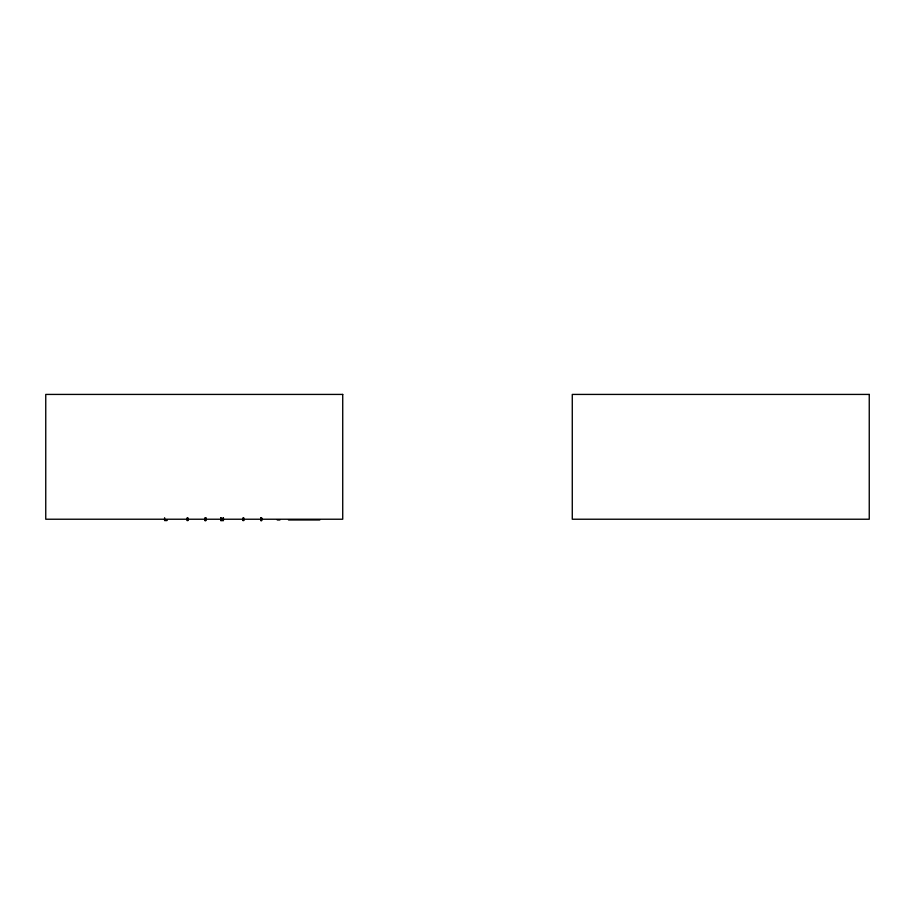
<?xml version="1.0" encoding="UTF-8"?>
<svg xmlns="http://www.w3.org/2000/svg" width="915" height="915" viewBox="0 0 915 915"><rect width="100%" height="100%" fill="white"/><g stroke="black" fill="none" stroke-linecap="round" stroke-linejoin="round"><path stroke-width="1.37" d="M164.86 519.846L167.193 519.846M277.256 519.972L279.899 519.972M288.511 519.972L319.793 519.972M187.22 520.2L187.964 520.2M243.081 520.2L243.825 520.2M166.953 520.578L164.62 520.578L164.62 517.718M205.086 520.578L205.086 517.73L204.994 520.578L205.829 520.578L205.829 517.73M261.587 520.578L261.587 517.73L261.679 520.578L260.844 520.578L260.844 517.73M260.935 517.73L260.935 520.578M243.745 517.73L243.745 520.578L243.001 520.578L243.001 517.73M223.409 517.718L223.409 520.578L220.778 520.578L220.778 517.718M223.111 517.718L223.111 520.578M221.075 517.718L221.075 520.578M205.738 517.73L205.738 520.578M187.895 517.73L187.895 520.578L187.152 520.578L187.152 517.73M342.725 394.422L45.75 394.422L45.75 519.228L342.725 519.228L342.725 394.422M869.25 394.422L572.275 394.422L572.275 519.228L869.25 519.228L869.25 394.422"/></g></svg>
